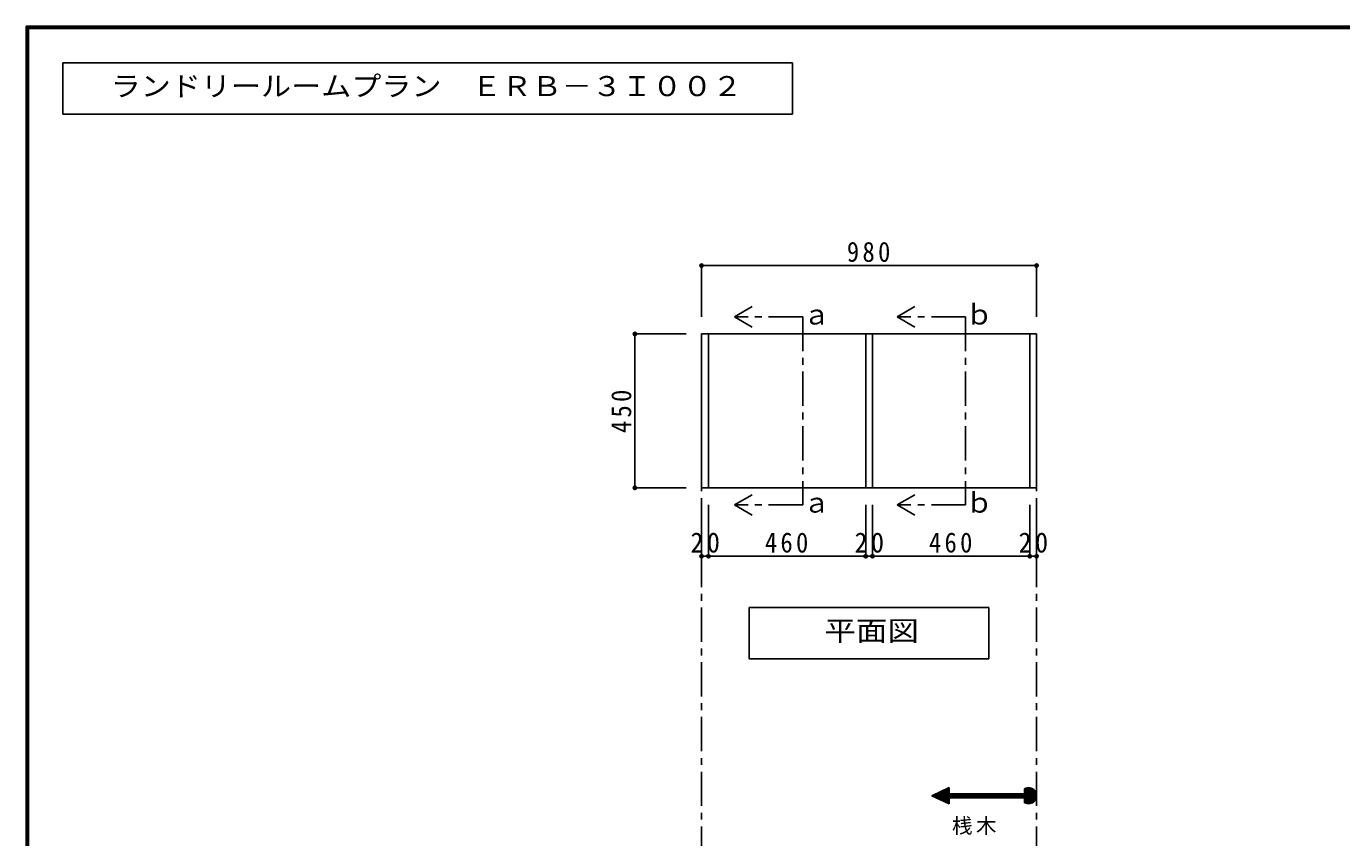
# Model space of a CAD drawing. Units: millimetres at full size, sheet at 1:20. Extents: x -3922 to 3878, y -2932 to 2722.
# Drawn here: x -3922 to -74, y 350 to 2722 of the extents above; entities that cross this region are included whole.
import ezdxf
from ezdxf.enums import TextEntityAlignment as Align

# ---------------------------------------------------------------- set-up
doc = ezdxf.new("R2010")
doc.units = ezdxf.units.MM
doc.header["$LTSCALE"] = 20
doc.header["$PDMODE"] = 32
doc.header["$PDSIZE"] = 10
doc.linetypes.add('CHAIN1', pattern=[8, 5, -1, 1, -1])
for name, color, linetype in [('0-2_本体', 2, 'Continuous'), ('0-3_固定棚', 3, 'Continuous'), ('0-A_文字', 7, 'Continuous'), ('0-B_寸法', 7, 'Continuous'), ('F-1_枠', 6, 'Continuous')]:
    doc.layers.add(name, color=color, linetype=linetype)
doc.styles.add('ＭＳ ゴシック', font='')
doc.styles.get('ＭＳ ゴシック').set_extended_font_data('MS Gothic')

msp = doc.modelspace()

# ---------------------------------------------------------------- linework, layer by layer
at = {"layer": '0-2_本体'}
for p, q in [((-1946.53, 1822.73), (-1926.53, 1822.73)), ((-1946.53, 1372.73), (-1946.53, 1822.73)), ((-1926.53, 1372.73), (-1926.53, 1822.73)), ((-1446.53, 1372.73), (-1446.53, 1822.73)), ((-966.53, 1372.73), (-966.53, 1822.73)), ((-1946.53, 1372.73), (-1926.53, 1372.73)), ((-1466.53, 1372.73), (-1446.53, 1372.73)), ((-986.53, 1372.73), (-966.53, 1372.73))]:
    msp.add_line(p, q, dxfattribs=at)
at = {"layer": '0-2_本体', "color": 3}
msp.add_line((-1946.53, 1372.73), (-966.53, 1372.73), dxfattribs=at)
at = {"layer": '0-2_本体'}
for points in [[(-1466.53, 1372.73), (-1466.53, 1822.73), (-1446.53, 1822.73)], [(-986.53, 1372.73), (-986.53, 1822.73), (-966.53, 1822.73)]]:
    msp.add_lwpolyline(points, dxfattribs=at)
at = {"layer": '0-3_固定棚'}
for p, q in [((-1926.53, 1822.73), (-1466.53, 1822.73)), ((-1446.53, 1822.73), (-986.53, 1822.73))]:
    msp.add_line(p, q, dxfattribs=at)
at = {"layer": '0-A_文字'}
for p, q in [((-3815.36, 2615.63), (-3815.36, 2465.63)), ((-1680.73, 2615.63), (-3815.36, 2615.63)), ((-1680.73, 2465.63), (-1680.73, 2615.63)), ((-3815.36, 2465.63), (-1680.73, 2465.63)), ((-1850.35, 1872.73), (-1798.39, 1902.73)), ((-1374.32, 1872.73), (-1322.35, 1902.73)), ((-1850.35, 1872.73), (-1798.39, 1842.73)), ((-1374.32, 1872.73), (-1322.35, 1842.73)), ((-1850.35, 1322.73), (-1798.39, 1352.73)), ((-1374.32, 1322.73), (-1322.35, 1352.73)), ((-1850.35, 1322.73), (-1798.39, 1292.73)), ((-1374.32, 1322.73), (-1322.35, 1292.73)), ((-1105.93, 1022.73), (-1806.93, 1022.73)), ((-1105.93, 1022.73), (-1105.93, 872.73)), ((-1222.43, 496.21), (-1273.25, 472.6)), ((-1222.43, 448.99), (-1273.25, 472.6)), ((-1271.57, 471.82), (-1272.64, 472.88)), ((-1266.29, 469.36), (-1270.71, 473.78)), ((-1261.01, 466.91), (-1268.77, 474.68)), ((-1255.72, 464.45), (-1266.84, 475.57)), ((-1250.44, 462), (-1264.91, 476.47)), ((-1245.16, 459.54), (-1262.98, 477.37)), ((-1239.87, 457.09), (-1261.05, 478.26)), ((-1234.59, 454.64), (-1259.12, 479.16)), ((-1229.31, 452.18), (-1257.19, 480.06)), ((-1224.03, 449.73), (-1255.26, 480.96)), ((-1222.43, 450.96), (-1253.33, 481.85)), ((-1222.43, 453.79), (-1251.39, 482.75)), ((-1222.43, 456.62), (-1249.46, 483.65)), ((-1222.43, 459.45), (-1247.53, 484.55)), ((-1222.43, 462.27), (-1245.6, 485.44)), ((-1222.43, 465.1), (-1243.67, 486.34)), ((-1221.2, 466.7), (-1241.74, 487.24)), ((-1218.37, 466.7), (-1239.81, 488.13)), ((-1215.54, 466.7), (-1237.88, 489.03)), ((-1212.72, 466.7), (-1235.94, 489.93)), ((-1222.43, 479.24), (-1234.01, 490.83)), ((-1222.43, 482.07), (-1232.08, 491.72)), ((-1222.43, 484.9), (-1230.15, 492.62)), ((-1222.43, 487.73), (-1228.22, 493.52)), ((-1222.43, 490.56), (-1226.29, 494.42)), ((-1222.43, 493.39), (-1224.36, 495.31)), ((-1222.43, 478.49), (-1222.43, 496.21)), ((-1001.95, 466.7), (-1222.43, 466.7)), ((-1222.43, 466.7), (-1222.43, 448.99)), ((-1209.89, 466.7), (-1221.68, 478.49)), ((-1207.06, 466.7), (-1218.85, 478.49)), ((-1204.23, 466.7), (-1216.02, 478.49)), ((-1201.4, 466.7), (-1213.2, 478.49)), ((-1198.57, 466.7), (-1210.37, 478.49)), ((-1195.74, 466.7), (-1207.54, 478.49)), ((-1192.92, 466.7), (-1204.71, 478.49)), ((-1190.09, 466.7), (-1201.88, 478.49)), ((-1187.26, 466.7), (-1199.05, 478.49)), ((-1184.43, 466.7), (-1196.22, 478.49)), ((-1181.6, 466.7), (-1193.4, 478.49)), ((-1178.77, 466.7), (-1190.57, 478.49)), ((-1175.95, 466.7), (-1187.74, 478.49)), ((-1173.12, 466.7), (-1184.91, 478.49)), ((-1170.29, 466.7), (-1182.08, 478.49)), ((-1167.46, 466.7), (-1179.25, 478.49)), ((-1164.63, 466.7), (-1176.43, 478.49)), ((-1161.8, 466.7), (-1173.6, 478.49)), ((-1158.98, 466.7), (-1170.77, 478.49)), ((-1156.15, 466.7), (-1167.94, 478.49)), ((-1153.32, 466.7), (-1165.11, 478.49)), ((-1150.49, 466.7), (-1162.28, 478.49)), ((-1147.66, 466.7), (-1159.46, 478.49)), ((-1144.83, 466.7), (-1156.63, 478.49)), ((-1142, 466.7), (-1153.8, 478.49)), ((-1139.18, 466.7), (-1150.97, 478.49)), ((-1136.35, 466.7), (-1148.14, 478.49)), ((-1133.52, 466.7), (-1145.31, 478.49)), ((-1130.69, 466.7), (-1142.48, 478.49)), ((-1127.86, 466.7), (-1139.66, 478.49)), ((-1125.03, 466.7), (-1136.83, 478.49)), ((-1122.21, 466.7), (-1134, 478.49)), ((-1119.38, 466.7), (-1131.17, 478.49)), ((-1116.55, 466.7), (-1128.34, 478.49)), ((-1113.72, 466.7), (-1125.51, 478.49)), ((-1110.89, 466.7), (-1122.69, 478.49)), ((-1108.06, 466.7), (-1119.86, 478.49)), ((-1105.24, 466.7), (-1117.03, 478.49)), ((-1102.41, 466.7), (-1114.2, 478.49)), ((-1099.58, 466.7), (-1111.37, 478.49)), ((-1096.75, 466.7), (-1108.54, 478.49)), ((-1093.92, 466.7), (-1105.72, 478.49)), ((-1091.09, 466.7), (-1102.89, 478.49)), ((-1088.26, 466.7), (-1100.06, 478.49)), ((-1085.44, 466.7), (-1097.23, 478.49)), ((-1082.61, 466.7), (-1094.4, 478.49)), ((-1079.78, 466.7), (-1091.57, 478.49)), ((-1076.95, 466.7), (-1088.74, 478.49)), ((-1074.12, 466.7), (-1085.92, 478.49)), ((-1071.29, 466.7), (-1083.09, 478.49)), ((-1068.47, 466.7), (-1080.26, 478.49)), ((-1065.64, 466.7), (-1077.43, 478.49)), ((-1062.81, 466.7), (-1074.6, 478.49)), ((-1059.98, 466.7), (-1071.77, 478.49)), ((-1057.15, 466.7), (-1068.95, 478.49)), ((-1054.32, 466.7), (-1066.12, 478.49)), ((-1051.49, 466.7), (-1063.29, 478.49)), ((-1048.67, 466.7), (-1060.46, 478.49)), ((-1045.84, 466.7), (-1057.63, 478.49)), ((-1043.01, 466.7), (-1054.8, 478.49)), ((-1040.18, 466.7), (-1051.98, 478.49)), ((-1037.35, 466.7), (-1049.15, 478.49)), ((-1034.52, 466.7), (-1046.32, 478.49)), ((-1031.7, 466.7), (-1043.49, 478.49)), ((-1028.87, 466.7), (-1040.66, 478.49)), ((-1026.04, 466.7), (-1037.83, 478.49)), ((-1023.21, 466.7), (-1035, 478.49)), ((-1020.38, 466.7), (-1032.18, 478.49)), ((-1017.55, 466.7), (-1029.35, 478.49)), ((-1014.73, 466.7), (-1026.52, 478.49)), ((-1011.9, 466.7), (-1023.69, 478.49)), ((-1009.07, 466.7), (-1020.86, 478.49)), ((-1006.24, 466.7), (-1018.03, 478.49)), ((-1003.41, 466.7), (-1015.21, 478.49)), ((-983.75, 449.87), (-1012.38, 478.49)), ((-981.63, 450.57), (-1009.55, 478.49)), ((-979.66, 451.44), (-1006.72, 478.49)), ((-977.84, 452.44), (-1003.89, 478.49)), ((-970.6, 459.34), (-1001.95, 490.69)), ((-971.81, 457.72), (-1001.95, 487.86)), ((-973.13, 456.22), (-1001.95, 485.03)), ((-974.58, 454.84), (-1001.95, 482.21)), ((-976.15, 453.58), (-1001.95, 479.38)), ((-1001.95, 466.7), (-1001.95, 452.15)), ((-986.05, 449.34), (-1001.95, 465.23)), ((-988.58, 449.04), (-1001.95, 462.41)), ((-969.52, 461.09), (-1001.64, 493.22)), ((-968.58, 462.98), (-999.76, 494.16)), ((-967.78, 465.01), (-997.73, 494.96)), ((-967.15, 467.21), (-995.53, 495.58)), ((-966.72, 469.61), (-993.13, 496.02)), ((-966.53, 472.25), (-990.49, 496.2)), ((-966.68, 475.22), (-987.52, 496.06)), ((-967.33, 478.71), (-984.03, 495.4)), ((-969.09, 483.29), (-979.45, 493.65)), ((-991.39, 449.02), (-1001.95, 459.58)), ((-994.61, 449.41), (-1001.95, 456.75)), ((-998.57, 450.54), (-1001.95, 453.92))]:
    msp.add_line(p, q, dxfattribs=at)
at = {"layer": '0-A_文字', "linetype": 'CHAIN1'}
for p, q in [((-1650.35, 1872.73), (-1850.35, 1872.73)), ((-1650.35, 1872.73), (-1650.35, 1322.73)), ((-1174.32, 1872.73), (-1374.32, 1872.73)), ((-1174.32, 1872.73), (-1174.32, 1322.73)), ((-1946.53, 1822.73), (-1946.53, -1711.27)), ((-966.53, 1822.73), (-966.53, -1711.27)), ((-1650.35, 1322.73), (-1850.35, 1322.73)), ((-1174.32, 1322.73), (-1374.32, 1322.73))]:
    msp.add_line(p, q, dxfattribs=at)
at = {"layer": '0-A_文字'}
for points in [[(-1806.93, 1022.73), (-1806.93, 872.73), (-1105.93, 872.73)], [(-1001.95, 493.04), (-1001.95, 478.49), (-1222.43, 478.49)]]:
    msp.add_lwpolyline(points, dxfattribs=at)
msp.add_arc((-990.14, 472.6), 23.61, 240, 120, dxfattribs=at)
at = {"layer": '0-B_寸法', "color": 4}
for p, q in [((-1946.53, 2022.73), (-1946.53, 1872.73)), ((-1946.53, 2022.73), (-966.53, 2022.73)), ((-966.53, 2022.73), (-966.53, 1872.73)), ((-2141.53, 1822.73), (-1991.53, 1822.73)), ((-2141.53, 1822.73), (-2141.53, 1372.73)), ((-2141.53, 1372.73), (-1991.53, 1372.73)), ((-1946.53, 1172.73), (-1946.53, 1322.73)), ((-1926.53, 1172.73), (-1926.53, 1322.73)), ((-1466.53, 1172.73), (-1466.53, 1322.73)), ((-1446.53, 1172.73), (-1446.53, 1322.73)), ((-986.53, 1172.73), (-986.53, 1322.73)), ((-966.53, 1172.73), (-966.53, 1322.73)), ((-1946.53, 1172.73), (-1926.53, 1172.73)), ((-1926.53, 1172.73), (-1466.53, 1172.73)), ((-1466.53, 1172.73), (-1446.53, 1172.73)), ((-1446.53, 1172.73), (-986.53, 1172.73)), ((-986.53, 1172.73), (-966.53, 1172.73))]:
    msp.add_line(p, q, dxfattribs=at)
at = {"layer": '0-B_寸法'}
for p in [(-1946.53, 2022.73), (-966.53, 2022.73), (-2141.53, 1822.73), (-2141.53, 1372.73), (-1946.53, 1172.73), (-1926.53, 1172.73), (-1466.53, 1172.73), (-1446.53, 1172.73), (-986.53, 1172.73), (-966.53, 1172.73)]:
    msp.add_point(p, dxfattribs=at)
at = {"layer": 'F-1_枠'}
for p, q in [((-3922.03, 2722.29), (-3922.03, -2864.37)), ((-3922.03, 2722.29), (3877.97, 2722.29)), ((-3922.03, 2718.96), (3877.97, 2718.96)), ((-3922.03, 2715.63), (3877.97, 2715.63)), ((-3918.7, 2722.29), (-3918.7, -2864.37)), ((-3915.36, 2722.29), (-3915.36, -2864.37))]:
    msp.add_line(p, q, dxfattribs=at)

# ---------------------------------------------------------------- texts
at = {"layer": '0-A_文字', "style": 'ＭＳ ゴシック'}
for s, width, p in [('ランドリールームプラン\u3000ＥＲＢ－３Ｉ００２', 1.1, (-3675.36, 2500.63)), ('平面図', 1.15, (-1586.93, 907.73))]:
    msp.add_text(s, height=58.65, dxfattribs=dict(at, width=width)).set_placement(p, align=Align.BOTTOM_LEFT)
for s, p in [('ａ', (-1650.35, 1832.73)), ('ｂ', (-1174.32, 1832.73)), ('ｂ', (-1174.32, 1282.73)), ('ａ', (-1650.35, 1282.73))]:
    msp.add_text(s, height=58.65, dxfattribs=at).set_placement(p, align=Align.BOTTOM_LEFT)
at = {"layer": '0-B_寸法', "attachment_point": 7, "style": 'ＭＳ ゴシック'}
for s, insert, char_height in [('\\T1.27;\\W0.9;980', (-1521.53, 2032.73), 58.65), ('\\T1.27;\\W0.95;20', (-1979.03, 1182.73), 58.65), ('\\T1.27;\\W0.9;460', (-1761.53, 1182.73), 58.65), ('\\T1.27;\\W0.95;20', (-1499.03, 1182.73), 58.65), ('\\T1.27;\\W0.9;460', (-1281.53, 1182.73), 58.65), ('\\T1.27;\\W0.95;20', (-1019.03, 1182.73), 58.65), ('\\T1.17;桟木', (-1214, 358.08), 43.99)]:
    msp.add_mtext(s, dxfattribs=dict(at, insert=insert, char_height=char_height))
at = {"layer": '0-B_寸法', "insert": (-2151.53, 1532.73), "char_height": 58.65, "attachment_point": 7, "rotation": 90, "style": 'ＭＳ ゴシック'}
msp.add_mtext('\\T1.27;\\W0.9;450', dxfattribs=at)

doc.saveas('drawing.dxf')
